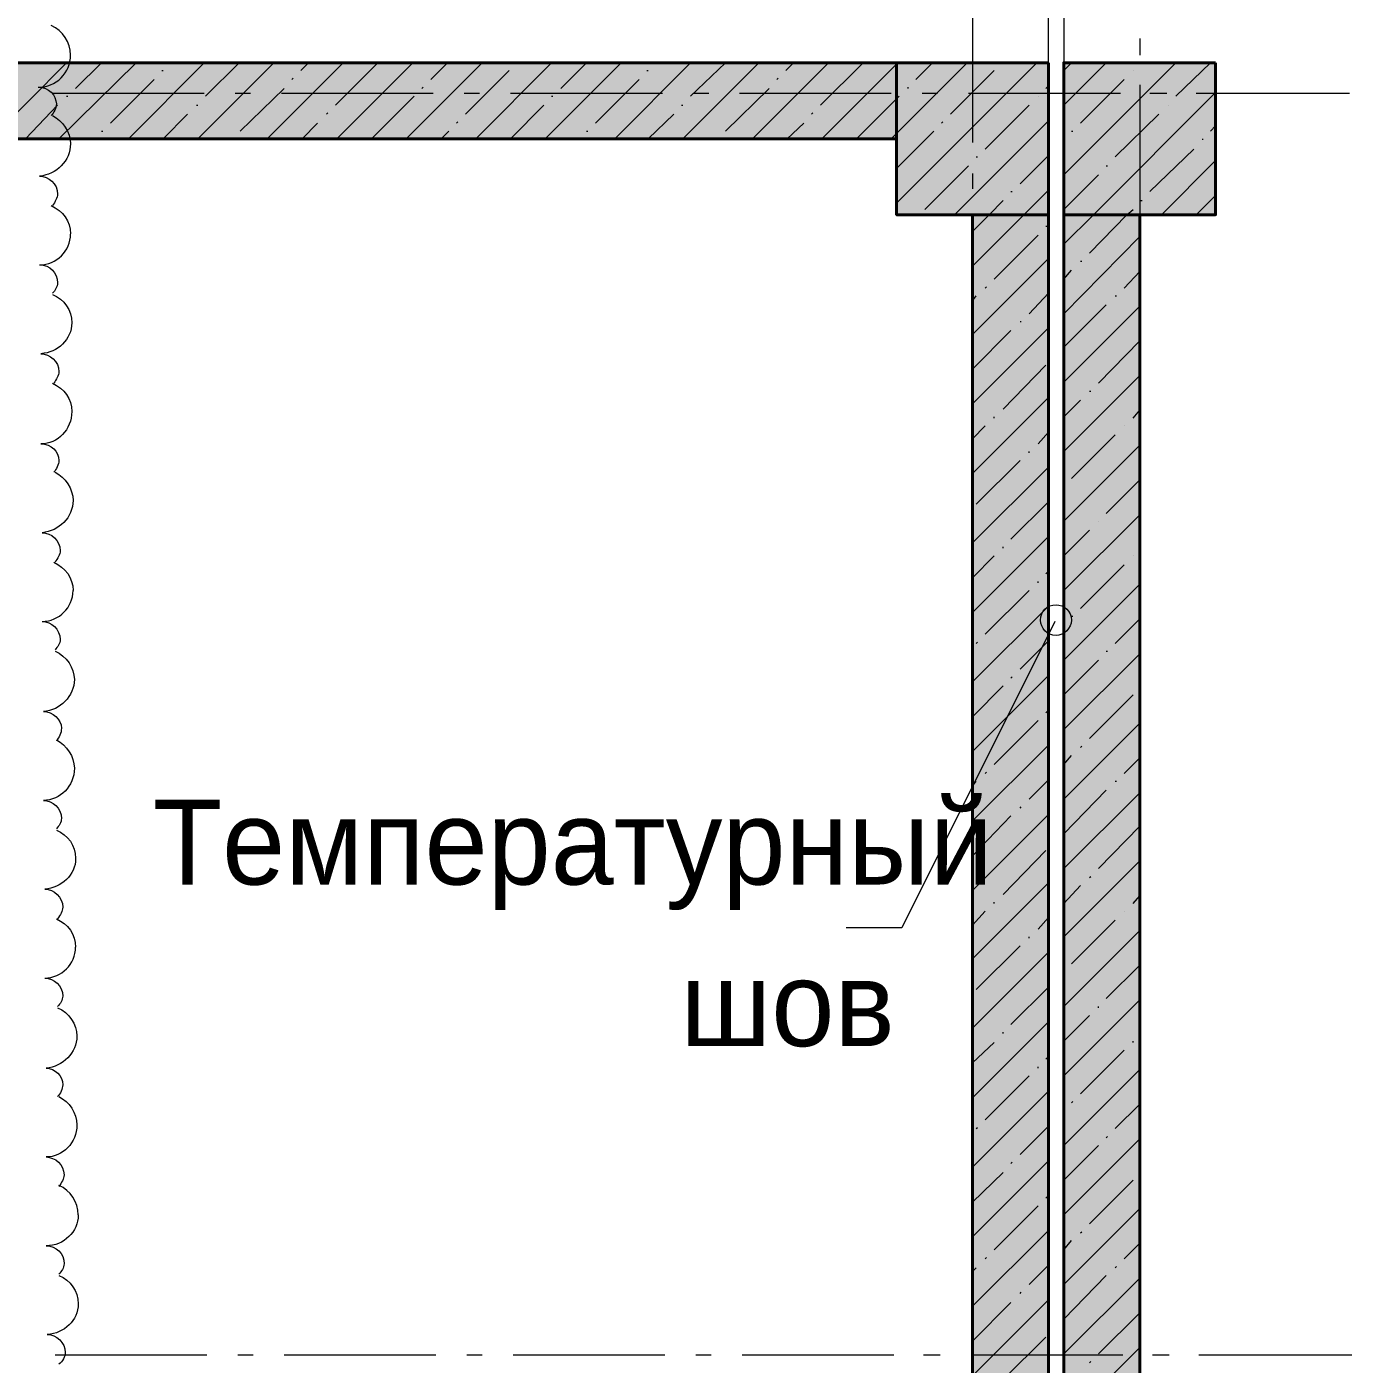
# Model space of a CAD drawing. Header units: millimetres. Extents: x -401725 to 250493, y 305116 to 802890.
# Drawn here: x -375116.258 to -375114.54, y 508977.315 to 508979.047 of the extents above; entities that cross this region are included whole.
import ezdxf

# ---------------------------------------------------------------- set-up
doc = ezdxf.new("R2010")
doc.units = ezdxf.units.MM
doc.layers.add('PDF _Геометрия', color=7, linetype='Continuous', true_color=0x1d1d1d)
doc.layers.add('PDF _Сплошная заливка', color=7, linetype='Continuous', true_color=0xffffff)
doc.layers.add('PDF _Текст', color=7, linetype='Continuous')

msp = doc.modelspace()

# ---------------------------------------------------------------- linework, layer by layer
at = {"layer": 'PDF _Геометрия', "color": 7, "lineweight": 9}
for points in [[(-375112.9664, 508980.8121), (-375114.9146, 508980.8121), (-375114.9146, 508975.8507)], [(-375114.9347, 508975.8505), (-375114.9347, 508980.7136)], [(-375115.0331, 508979.0938), (-375115.0331, 508978.8971)], [(-375114.8164, 508979.0321), (-375114.8164, 508979.0105)], [(-375114.8164, 508978.9721), (-375114.8164, 508978.7755)], [(-375116.0281, 508978.9605), (-375116.2247, 508978.9605)], [(-375115.9681, 508978.9605), (-375115.9881, 508978.9605)], [(-375115.7314, 508978.9605), (-375115.9281, 508978.9605)], [(-375115.6714, 508978.9605), (-375115.6914, 508978.9605)], [(-375115.4347, 508978.9605), (-375115.6314, 508978.9605)], [(-375115.3747, 508978.9605), (-375115.3947, 508978.9605)], [(-375115.1381, 508978.9605), (-375115.3347, 508978.9605)], [(-375115.0781, 508978.9605), (-375115.0981, 508978.9605)], [(-375114.8414, 508978.9605), (-375115.0381, 508978.9605)], [(-375114.7814, 508978.9605), (-375114.8031, 508978.9605)], [(-375114.5447, 508978.9605), (-375114.7431, 508978.9605)], [(-375115.0331, 508978.8571), (-375115.0331, 508978.8371)], [(-375115.0331, 508978.7971), (-375115.0331, 508978.6005)], [(-375114.8164, 508978.7355), (-375114.8164, 508978.7138)], [(-375114.8164, 508978.6755), (-375114.8164, 508978.4788)], [(-375115.0331, 508978.5605), (-375115.0331, 508978.5405)], [(-375115.0331, 508978.5005), (-375115.0331, 508978.3038)], [(-375114.8164, 508978.4388), (-375114.8164, 508978.4188)], [(-375114.8164, 508978.3788), (-375114.8164, 508978.1821)], [(-375114.9264, 508978.2771), (-375115.1247, 508977.8805)], [(-375115.0331, 508978.2655), (-375115.0331, 508978.2438)], [(-375115.0331, 508978.2038), (-375115.0331, 508978.0071)], [(-375114.8164, 508978.1421), (-375114.8164, 508978.1221)], [(-375114.8164, 508978.0821), (-375114.8164, 508977.8855)], [(-375115.0331, 508977.9688), (-375115.0331, 508977.9471)], [(-375115.0331, 508977.9088), (-375115.0331, 508977.7105)], [(-375115.1247, 508977.8805), (-375115.1964, 508977.8805)], [(-375114.8164, 508977.8455), (-375114.8164, 508977.8255)], [(-375114.8164, 508977.7855), (-375114.8164, 508977.5888)], [(-375115.0331, 508977.6721), (-375115.0331, 508977.6505)], [(-375115.0331, 508977.6121), (-375115.0331, 508977.4155)], [(-375114.8164, 508977.5488), (-375114.8164, 508977.5288)], [(-375114.8164, 508977.4888), (-375114.8164, 508977.2921)], [(-375115.0331, 508977.3755), (-375115.0331, 508977.3555)], [(-375116.0247, 508977.3271), (-375116.2214, 508977.3271)], [(-375115.9647, 508977.3271), (-375115.9847, 508977.3271)], [(-375115.7281, 508977.3271), (-375115.9247, 508977.3271)], [(-375115.6681, 508977.3271), (-375115.6881, 508977.3271)], [(-375115.4314, 508977.3271), (-375115.6281, 508977.3271)], [(-375115.3714, 508977.3271), (-375115.3914, 508977.3271)], [(-375115.1347, 508977.3271), (-375115.3314, 508977.3271)], [(-375115.0747, 508977.3271), (-375115.0964, 508977.3271)], [(-375114.8381, 508977.3271), (-375115.0347, 508977.3271)], [(-375114.7781, 508977.3271), (-375114.7997, 508977.3271)], [(-375114.5414, 508977.3271), (-375114.7397, 508977.3271)]]:
    msp.add_lwpolyline(points, dxfattribs=at)
at = {"layer": 'PDF _Геометрия', "color": 1, "lineweight": 9}
msp.add_lwpolyline([(-375116.2431, 508978.9688, 0.42), (-375116.2014, 508979.0105, 0.295427), (-375116.2264, 508979.0488)], format="xyb", dxfattribs=at)
at = {"layer": 'PDF _Геометрия', "color": 7, "lineweight": 40}
for points in [[(-375116.8447, 508978.9021), (-375115.1315, 508978.9021), (-375115.1315, 508979.0004), (-375117.2964, 508979.0004), (-375117.2964, 508978.9021)], [(-375115.0331, 508978.8038), (-375115.0331, 508976.9539)], [(-375115.0331, 508976.8555), (-375115.0331, 508976.0472), (-375114.9347, 508976.0472), (-375114.9347, 508978.8037), (-375115.0331, 508978.8037)]]:
    msp.add_lwpolyline(points, dxfattribs=at)
at = {"layer": 'PDF _Геометрия', "lineweight": 9}
for points in [[(-375116.3047, 508978.9021), (-375116.2064, 508979.0004)], [(-375116.2164, 508978.9021), (-375116.1164, 508979.0004)], [(-375116.1947, 508978.9671), (-375116.1614, 508979.0004)], [(-375116.1264, 508978.9021), (-375116.0281, 508979.0004)], [(-375116.0831, 508978.9905), (-375116.0814, 508978.9905)], [(-375116.0364, 508978.9021), (-375115.9381, 508979.0004)], [(-375116.0264, 508978.9571), (-375115.9831, 508979.0004)], [(-375115.9464, 508978.9021), (-375115.8481, 508979.0004)], [(-375115.9031, 508978.9905), (-375115.8931, 508979.0004)], [(-375115.8581, 508978.9455), (-375115.8031, 508979.0004)], [(-375115.8564, 508978.9021), (-375115.7581, 508979.0004)], [(-375115.7664, 508978.9021), (-375115.6681, 508979.0004)], [(-375115.7347, 508978.9788), (-375115.7131, 508979.0004)], [(-375115.6897, 508978.9338), (-375115.6331, 508978.9904)], [(-375115.6764, 508978.9021), (-375115.5781, 508979.0004)], [(-375115.5864, 508978.9021), (-375115.4881, 508979.0004)], [(-375115.5664, 508978.9671), (-375115.5331, 508979.0004)], [(-375115.4964, 508978.9021), (-375115.3981, 508979.0004)], [(-375115.4547, 508978.9905), (-375115.4531, 508978.9905)], [(-375115.4081, 508978.9021), (-375115.3097, 508979.0004)], [(-375115.3981, 508978.9571), (-375115.3531, 508979.0004)], [(-375115.3181, 508978.9021), (-375115.2197, 508979.0004)], [(-375115.2747, 508978.9905), (-375115.2647, 508979.0004)], [(-375115.2297, 508978.9455), (-375115.1747, 508979.0004)], [(-375115.2281, 508978.9021), (-375115.1314, 508978.9988)], [(-375115.1381, 508978.9021), (-375115.1314, 508978.9088), (-375115.0397, 508979.0004)], [(-375115.1314, 508978.9988), (-375115.1297, 508979.0004)], [(-375115.1314, 508978.8188), (-375114.9497, 508979.0004)], [(-375115.1064, 508978.9788), (-375115.0847, 508979.0004)], [(-375115.0614, 508978.9338), (-375115.0047, 508978.9904)], [(-375114.9147, 508978.9905), (-375114.9047, 508979.0004)], [(-375114.9147, 508978.9455), (-375114.8597, 508979.0004)], [(-375114.9147, 508978.8555), (-375114.7697, 508979.0004)], [(-375114.8247, 508978.9905), (-375114.8247, 508978.9905)], [(-375114.7697, 508978.9571), (-375114.7247, 508979.0004)], [(-375116.1497, 508978.9221), (-375116.0931, 508978.9788)], [(-375115.9147, 508978.9788), (-375115.9131, 508978.9805)], [(-375115.7464, 508978.9671), (-375115.7447, 508978.9688)], [(-375115.5214, 508978.9221), (-375115.4647, 508978.9788)], [(-375115.2864, 508978.9788), (-375115.2847, 508978.9805)], [(-375115.1164, 508978.9671), (-375115.1164, 508978.9688)], [(-375114.9381, 508978.9671), (-375114.9347, 508978.9705)], [(-375114.8931, 508978.9221), (-375114.8364, 508978.9788)], [(-375116.2064, 508978.9571), (-375116.2047, 508978.9571)], [(-375115.9814, 508978.9121), (-375115.9247, 508978.9671)], [(-375115.8114, 508978.9021), (-375115.7564, 508978.9571)], [(-375115.5781, 508978.9571), (-375115.5764, 508978.9571)], [(-375115.3531, 508978.9121), (-375115.2964, 508978.9671)], [(-375115.1831, 508978.9021), (-375115.1314, 508978.9538)], [(-375115.1314, 508978.9538), (-375115.1281, 508978.9571)], [(-375114.9481, 508978.9571), (-375114.9481, 508978.9571)], [(-375114.8764, 508978.8038), (-375114.7181, 508978.9621)], [(-375116.2597, 508978.9021), (-375116.2181, 508978.9454)], [(-375116.0814, 508978.9021), (-375116.0497, 508978.9338)], [(-375116.0381, 508978.9455), (-375116.0364, 508978.9455)], [(-375115.8697, 508978.9338), (-375115.8681, 508978.9355)], [(-375115.6314, 508978.9021), (-375115.5881, 508978.9454)], [(-375115.4531, 508978.9021), (-375115.4197, 508978.9338)], [(-375115.4097, 508978.9455), (-375115.4081, 508978.9455)], [(-375115.2414, 508978.9338), (-375115.2397, 508978.9355)], [(-375115.0164, 508978.8888), (-375114.9597, 508978.9454)], [(-375114.8481, 508978.8788), (-375114.7914, 508978.9338)], [(-375114.7797, 508978.9455), (-375114.7797, 508978.9455)], [(-375115.9014, 508978.9021), (-375115.8814, 508978.9221)], [(-375115.7014, 508978.9221), (-375115.6997, 508978.9238)], [(-375115.2731, 508978.9021), (-375115.2514, 508978.9221)], [(-375115.0731, 508978.9221), (-375115.0714, 508978.9238)], [(-375115.0564, 508978.8038), (-375114.9347, 508978.9254)], [(-375114.7247, 508978.9121), (-375114.7181, 508978.9188)], [(-375116.1614, 508978.9121), (-375116.1597, 508978.9121)], [(-375115.7214, 508978.9021), (-375115.7114, 508978.9121)], [(-375115.5331, 508978.9121), (-375115.5314, 508978.9121)], [(-375115.1314, 508978.8638), (-375115.0831, 508978.9121)], [(-375114.9047, 508978.9121), (-375114.9031, 508978.9121)], [(-375114.7347, 508978.9005), (-375114.7347, 508978.9021)], [(-375114.8031, 508978.8338), (-375114.7464, 508978.8888)], [(-375115.0947, 508978.8105), (-375115.0381, 508978.8671)], [(-375115.0281, 508978.8788), (-375115.0264, 508978.8788)], [(-375114.9714, 508978.8438), (-375114.9347, 508978.8804)], [(-375114.8597, 508978.8671), (-375114.8581, 508978.8671)], [(-375114.7881, 508978.8038), (-375114.7181, 508978.8738)], [(-375114.9147, 508978.8105), (-375114.8697, 508978.8554)], [(-375114.9831, 508978.8338), (-375114.9814, 508978.8338)], [(-375114.9664, 508978.8038), (-375114.9347, 508978.8354)], [(-375114.7431, 508978.8038), (-375114.7181, 508978.8288)], [(-375115.0114, 508978.8038), (-375114.9931, 508978.8221)], [(-375114.8147, 508978.8221), (-375114.8131, 508978.8221)], [(-375115.0331, 508978.7371), (-375114.9664, 508978.8038)], [(-375115.0331, 508978.7821), (-375115.0114, 508978.8038)], [(-375114.9147, 508978.7655), (-375114.8764, 508978.8038)], [(-375114.8814, 508978.7538), (-375114.8331, 508978.8038)], [(-375114.8331, 508978.8038), (-375114.8247, 508978.8105)], [(-375115.0047, 508978.7205), (-375114.9481, 508978.7771)], [(-375114.9381, 508978.7888), (-375114.9364, 508978.7888)], [(-375114.9147, 508978.6755), (-375114.8164, 508978.7754)], [(-375115.0331, 508978.6488), (-375114.9347, 508978.7471)], [(-375114.8931, 508978.7438), (-375114.8914, 508978.7438)], [(-375114.9147, 508978.7205), (-375114.9047, 508978.7321)], [(-375114.8364, 508978.7088), (-375114.8164, 508978.7304)], [(-375115.0164, 508978.7088), (-375115.0147, 508978.7105)], [(-375115.0331, 508978.6921), (-375115.0281, 508978.6988)], [(-375114.9597, 508978.6755), (-375114.9347, 508978.7021)], [(-375114.8481, 508978.6988), (-375114.8464, 508978.6988)], [(-375114.9147, 508978.6321), (-375114.8597, 508978.6871)], [(-375114.9147, 508978.5871), (-375114.8164, 508978.6854)], [(-375115.0331, 508978.5588), (-375114.9347, 508978.6571)], [(-375114.9714, 508978.6655), (-375114.9697, 508978.6655)], [(-375115.0331, 508978.6038), (-375114.9831, 508978.6538)], [(-375114.8697, 508978.5855), (-375114.8164, 508978.6404)], [(-375114.9931, 508978.5521), (-375114.9381, 508978.6088)], [(-375114.9147, 508978.4971), (-375114.8164, 508978.5954)], [(-375114.8814, 508978.5755), (-375114.8797, 508978.5755)], [(-375115.0331, 508978.4688), (-375114.9347, 508978.5671)], [(-375114.9147, 508978.5421), (-375114.8931, 508978.5638)], [(-375115.0047, 508978.5405), (-375115.0047, 508978.5421)], [(-375114.8247, 508978.5405), (-375114.8164, 508978.5505)], [(-375115.0331, 508978.5138), (-375115.0164, 508978.5305)], [(-375114.9481, 508978.5071), (-375114.9347, 508978.5221)], [(-375114.9047, 508978.4621), (-375114.8481, 508978.5188)], [(-375114.8364, 508978.5305), (-375114.8364, 508978.5305)], [(-375114.9147, 508978.4071), (-375114.8164, 508978.5054)], [(-375115.0281, 508978.4288), (-375114.9714, 508978.4854)], [(-375114.9597, 508978.4955), (-375114.9597, 508978.4971)], [(-375115.0331, 508978.3788), (-375114.9347, 508978.4771)], [(-375114.9147, 508978.4521), (-375114.9147, 508978.4521)], [(-375114.8597, 508978.4171), (-375114.8164, 508978.4604)], [(-375114.9831, 508978.3838), (-375114.9347, 508978.4321)], [(-375114.9147, 508978.3171), (-375114.8164, 508978.4154)], [(-375114.8697, 508978.4071), (-375114.8697, 508978.4071)], [(-375115.0331, 508978.2888), (-375114.9347, 508978.3871)], [(-375114.9147, 508978.3621), (-375114.8814, 508978.3954)], [(-375115.0331, 508978.3338), (-375115.0047, 508978.3621)], [(-375114.9931, 508978.3721), (-375114.9931, 508978.3738)], [(-375114.8247, 508978.3621), (-375114.8247, 508978.3621)], [(-375114.8931, 508978.2938), (-375114.8364, 508978.3504)], [(-375114.9481, 508978.3271), (-375114.9481, 508978.3288)], [(-375114.9381, 508978.3388), (-375114.9347, 508978.3421)], [(-375115.0164, 508978.2605), (-375114.9597, 508978.3171)], [(-375114.9147, 508978.2271), (-375114.8164, 508978.3254)], [(-375115.0331, 508978.1988), (-375114.9347, 508978.2971)], [(-375114.9047, 508978.2838), (-375114.9031, 508978.2838)], [(-375114.8481, 508978.2488), (-375114.8164, 508978.2804)], [(-375115.0281, 508978.2488), (-375115.0264, 508978.2505)], [(-375114.9714, 508978.2155), (-375114.9347, 508978.2521)], [(-375114.9147, 508978.1371), (-375114.8164, 508978.2354)], [(-375114.9147, 508978.1821), (-375114.8697, 508978.2271)], [(-375114.8597, 508978.2388), (-375114.8581, 508978.2388)], [(-375115.0331, 508978.1088), (-375114.9347, 508978.2071)], [(-375114.9831, 508978.2038), (-375114.9814, 508978.2055)], [(-375115.0331, 508978.1538), (-375114.9931, 508978.1938)], [(-375114.8814, 508978.1255), (-375114.8247, 508978.1821)], [(-375114.9381, 508978.1588), (-375114.9364, 508978.1605)], [(-375115.0047, 508978.0921), (-375114.9481, 508978.1488)], [(-375114.9147, 508978.0471), (-375114.8164, 508978.1454)], [(-375115.0331, 508978.0188), (-375114.9347, 508978.1171)], [(-375114.9147, 508978.0921), (-375114.9047, 508978.1038)], [(-375114.8931, 508978.1138), (-375114.8914, 508978.1155)], [(-375114.8364, 508978.0805), (-375114.8164, 508978.1005)], [(-375115.0331, 508978.0638), (-375115.0281, 508978.0705)], [(-375115.0164, 508978.0805), (-375115.0147, 508978.0821)], [(-375114.9597, 508978.0471), (-375114.9347, 508978.0721)], [(-375114.8481, 508978.0705), (-375114.8464, 508978.0705)], [(-375114.9147, 508978.0021), (-375114.8597, 508978.0588)], [(-375114.9147, 508977.9571), (-375114.8164, 508978.0554)], [(-375114.9714, 508978.0355), (-375114.9697, 508978.0371)], [(-375115.0331, 508977.9288), (-375114.9347, 508978.0271)], [(-375115.0331, 508977.9738), (-375114.9831, 508978.0254)], [(-375114.8697, 508977.9571), (-375114.8164, 508978.0121)], [(-375114.9931, 508977.9238), (-375114.9381, 508977.9804)], [(-375114.9147, 508977.8688), (-375114.8164, 508977.9671)], [(-375114.8814, 508977.9455), (-375114.8797, 508977.9471)], [(-375115.0331, 508977.8405), (-375114.9347, 508977.9388)], [(-375114.9147, 508977.9121), (-375114.8931, 508977.9355)], [(-375115.0047, 508977.9121), (-375115.0047, 508977.9138)], [(-375114.8247, 508977.9121), (-375114.8164, 508977.9221)], [(-375115.0331, 508977.8838), (-375115.0164, 508977.9021)], [(-375114.9481, 508977.8788), (-375114.9347, 508977.8938)], [(-375114.8364, 508977.9021), (-375114.8364, 508977.9021)], [(-375114.9147, 508977.7788), (-375114.8164, 508977.8771)], [(-375114.9047, 508977.8338), (-375114.8481, 508977.8904)], [(-375114.9597, 508977.8671), (-375114.9597, 508977.8688)], [(-375115.0331, 508977.7505), (-375114.9347, 508977.8488)], [(-375115.0281, 508977.8005), (-375114.9714, 508977.8571)], [(-375114.8597, 508977.7888), (-375114.8164, 508977.8321)], [(-375114.9147, 508977.8238), (-375114.9147, 508977.8238)], [(-375114.9831, 508977.7555), (-375114.9347, 508977.8038)], [(-375114.9147, 508977.6888), (-375114.8164, 508977.7871)], [(-375114.8697, 508977.7771), (-375114.8697, 508977.7788)], [(-375115.0331, 508977.6605), (-375114.9347, 508977.7588)], [(-375114.9147, 508977.7338), (-375114.8814, 508977.7671)], [(-375114.9931, 508977.7438), (-375114.9931, 508977.7455)], [(-375115.0331, 508977.7055), (-375115.0047, 508977.7321)], [(-375114.8931, 508977.6655), (-375114.8364, 508977.7221)], [(-375114.8247, 508977.7321), (-375114.8247, 508977.7338)], [(-375114.9381, 508977.7105), (-375114.9347, 508977.7138)], [(-375115.0164, 508977.6321), (-375114.9597, 508977.6888)], [(-375114.9481, 508977.6988), (-375114.9481, 508977.7005)], [(-375114.9147, 508977.5988), (-375114.8164, 508977.6971)], [(-375115.0331, 508977.5705), (-375114.9347, 508977.6688)], [(-375114.9047, 508977.6538), (-375114.9031, 508977.6555)], [(-375114.8481, 508977.6205), (-375114.8164, 508977.6521)], [(-375115.0281, 508977.6205), (-375115.0264, 508977.6221)], [(-375114.9714, 508977.5871), (-375114.9347, 508977.6238)], [(-375114.9147, 508977.5088), (-375114.8164, 508977.6071)], [(-375114.8597, 508977.6088), (-375114.8581, 508977.6105)], [(-375114.9147, 508977.5538), (-375114.8697, 508977.5988)], [(-375115.0331, 508977.4805), (-375114.9347, 508977.5788)], [(-375114.9831, 508977.5755), (-375114.9814, 508977.5771)], [(-375115.0331, 508977.5255), (-375114.9931, 508977.5638)], [(-375114.8814, 508977.4971), (-375114.8247, 508977.5538)], [(-375114.9381, 508977.5305), (-375114.9364, 508977.5321)], [(-375115.0047, 508977.4638), (-375114.9481, 508977.5204)], [(-375114.9147, 508977.4188), (-375114.8164, 508977.5171)], [(-375115.0331, 508977.3905), (-375114.9347, 508977.4888)], [(-375114.8931, 508977.4855), (-375114.8914, 508977.4871)], [(-375114.9147, 508977.4638), (-375114.9047, 508977.4755)], [(-375114.8364, 508977.4521), (-375114.8164, 508977.4721)], [(-375115.0164, 508977.4521), (-375115.0147, 508977.4538)], [(-375114.9597, 508977.4188), (-375114.9347, 508977.4438)], [(-375115.0331, 508977.4355), (-375115.0281, 508977.4405)], [(-375114.9147, 508977.3738), (-375114.8597, 508977.4304)], [(-375114.9147, 508977.3288), (-375114.8164, 508977.4271)], [(-375114.8481, 508977.4405), (-375114.8464, 508977.4421)], [(-375114.9714, 508977.4071), (-375114.9697, 508977.4088)], [(-375115.0331, 508977.3005), (-375114.9347, 508977.3988)], [(-375115.0331, 508977.3455), (-375114.9831, 508977.3954)], [(-375114.8697, 508977.3288), (-375114.8164, 508977.3821)], [(-375114.9931, 508977.2955), (-375114.9381, 508977.3504)], [(-375114.9147, 508977.2388), (-375114.8164, 508977.3371)], [(-375114.8814, 508977.3171), (-375114.8797, 508977.3188)]]:
    msp.add_lwpolyline(points, dxfattribs=at)
at = {"layer": 'PDF _Геометрия', "color": 7, "lineweight": 40}
for points in [[(-375114.9347, 508979.0004), (-375115.1314, 508979.0004), (-375115.1314, 508978.8038), (-375114.9347, 508978.8038)], [(-375114.7181, 508979.0004), (-375114.9147, 508979.0004), (-375114.9147, 508978.8038), (-375114.7181, 508978.8038)], [(-375114.9147, 508978.8038), (-375114.9147, 508976.0472), (-375114.8164, 508976.0472), (-375114.8164, 508978.8038)]]:
    msp.add_lwpolyline(points, close=True, dxfattribs=at)
at = {"layer": 'PDF _Геометрия', "color": 1, "lineweight": 9}
for points in [[(-375116.2431, 508978.9688), (-375116.2431, 508978.9688)], [(-375116.2414, 508978.7388), (-375116.2414, 508978.7388)], [(-375116.2397, 508978.5071), (-375116.2397, 508978.5071)], [(-375116.2331, 508977.4688), (-375116.2331, 508977.4688)]]:
    msp.add_lwpolyline(points, dxfattribs=at)
for centre, radius, start, end in [((-375116.2419, 508978.7793), 0.0406, 270.7811, 359.2189), ((-375116.2386, 508978.3177), 0.0406, 270.7811, 359.2189), ((-375116.2353, 508977.856), 0.0406, 270.7811, 359.2189), ((-375116.2335, 508977.5086), 0.0421, 0.1942, 66.0284)]:
    msp.add_arc(centre, radius, start, end, dxfattribs=at)
for points in [[(-375116.2431, 508978.9688), (-375116.2297, 508978.9688), (-375116.2197, 508978.9588), (-375116.2197, 508978.9471)], [(-375116.2197, 508978.9471), (-375116.2197, 508978.9421), (-375116.2231, 508978.9355), (-375116.2264, 508978.9321)], [(-375116.2247, 508978.9321), (-375116.2114, 508978.9255), (-375116.2014, 508978.9105), (-375116.2014, 508978.8955)], [(-375116.2014, 508978.8955), (-375116.2014, 508978.8738), (-375116.2197, 508978.8555), (-375116.2414, 508978.8538)], [(-375116.2414, 508978.8538), (-375116.2297, 508978.8538), (-375116.2181, 508978.8438), (-375116.2181, 508978.8305)], [(-375116.2181, 508978.8305), (-375116.2181, 508978.8255), (-375116.2214, 508978.8205), (-375116.2247, 508978.8155)], [(-375116.2264, 508978.8155), (-375116.2114, 508978.8088), (-375116.2014, 508978.7955), (-375116.2014, 508978.7788)], [(-375116.2414, 508978.7388), (-375116.2281, 508978.7388), (-375116.2181, 508978.7288), (-375116.2181, 508978.7155)], [(-375116.2181, 508978.7155), (-375116.2181, 508978.7105), (-375116.2214, 508978.7055), (-375116.2247, 508978.7021)], [(-375116.2247, 508978.7005), (-375116.2097, 508978.6938), (-375116.1997, 508978.6805), (-375116.1997, 508978.6638)], [(-375116.1997, 508978.6638), (-375116.1997, 508978.6421), (-375116.2181, 508978.6255), (-375116.2397, 508978.6238)], [(-375116.2397, 508978.6238), (-375116.2281, 508978.6238), (-375116.2164, 508978.6138), (-375116.2164, 508978.6005)], [(-375116.2164, 508978.6005), (-375116.2164, 508978.5955), (-375116.2197, 508978.5905), (-375116.2231, 508978.5855)], [(-375116.2247, 508978.5855), (-375116.2097, 508978.5788), (-375116.1997, 508978.5655), (-375116.1997, 508978.5488)], [(-375116.1997, 508978.5488), (-375116.1997, 508978.5255), (-375116.2181, 508978.5071), (-375116.2397, 508978.5071)], [(-375116.2397, 508978.5071), (-375116.2264, 508978.5071), (-375116.2164, 508978.4971), (-375116.2164, 508978.4855)], [(-375116.2164, 508978.4855), (-375116.2164, 508978.4805), (-375116.2197, 508978.4738), (-375116.2231, 508978.4705)], [(-375116.2214, 508978.4705), (-375116.2081, 508978.4638), (-375116.1981, 508978.4488), (-375116.1981, 508978.4338)], [(-375116.1981, 508978.4338), (-375116.1981, 508978.4121), (-375116.2164, 508978.3938), (-375116.2381, 508978.3921)], [(-375116.2381, 508978.3921), (-375116.2264, 508978.3921), (-375116.2147, 508978.3821), (-375116.2147, 508978.3688)], [(-375116.2147, 508978.3688), (-375116.2147, 508978.3638), (-375116.2181, 508978.3588), (-375116.2214, 508978.3538)], [(-375116.2231, 508978.3538), (-375116.2081, 508978.3471), (-375116.1981, 508978.3338), (-375116.1981, 508978.3171)], [(-375116.2381, 508978.2771), (-375116.2264, 508978.2771), (-375116.2147, 508978.2671), (-375116.2147, 508978.2538)], [(-375116.2147, 508978.2538), (-375116.2147, 508978.2488), (-375116.2181, 508978.2438), (-375116.2214, 508978.2405)], [(-375116.2214, 508978.2388), (-375116.2064, 508978.2321), (-375116.1964, 508978.2171), (-375116.1964, 508978.2021)], [(-375116.1964, 508978.2021), (-375116.1964, 508978.1805), (-375116.2147, 508978.1621), (-375116.2364, 508978.1605)], [(-375116.2364, 508978.1605), (-375116.2247, 508978.1605), (-375116.2131, 508978.1505), (-375116.2131, 508978.1388)], [(-375116.2131, 508978.1388), (-375116.2131, 508978.1321), (-375116.2164, 508978.1271), (-375116.2197, 508978.1221)], [(-375116.2197, 508978.1238), (-375116.2064, 508978.1171), (-375116.1964, 508978.1021), (-375116.1964, 508978.0871)], [(-375116.1964, 508978.0871), (-375116.1964, 508978.0638), (-375116.2147, 508978.0455), (-375116.2364, 508978.0455)], [(-375116.2364, 508978.0455), (-375116.2247, 508978.0455), (-375116.2131, 508978.0355), (-375116.2131, 508978.0221)], [(-375116.2131, 508978.0221), (-375116.2131, 508978.0171), (-375116.2164, 508978.0121), (-375116.2197, 508978.0088)], [(-375116.2197, 508978.0071), (-375116.2047, 508978.0005), (-375116.1947, 508977.9871), (-375116.1947, 508977.9705)], [(-375116.1947, 508977.9705), (-375116.1947, 508977.9488), (-375116.2131, 508977.9321), (-375116.2347, 508977.9305)], [(-375116.2347, 508977.9305), (-375116.2231, 508977.9305), (-375116.2114, 508977.9205), (-375116.2114, 508977.9071)], [(-375116.2114, 508977.9071), (-375116.2114, 508977.9021), (-375116.2147, 508977.8971), (-375116.2181, 508977.8921)], [(-375116.2197, 508977.8921), (-375116.2047, 508977.8855), (-375116.1947, 508977.8721), (-375116.1947, 508977.8555)], [(-375116.2347, 508977.8155), (-375116.2231, 508977.8155), (-375116.2114, 508977.8055), (-375116.2114, 508977.7921)], [(-375116.2114, 508977.7921), (-375116.2114, 508977.7871), (-375116.2147, 508977.7821), (-375116.2181, 508977.7788)], [(-375116.2181, 508977.7771), (-375116.2031, 508977.7705), (-375116.1931, 508977.7555), (-375116.1931, 508977.7405)], [(-375116.1931, 508977.7405), (-375116.1931, 508977.7188), (-375116.2114, 508977.7005), (-375116.2331, 508977.6988)], [(-375116.2331, 508977.6988), (-375116.2214, 508977.6988), (-375116.2114, 508977.6888), (-375116.2114, 508977.6771)], [(-375116.2114, 508977.6771), (-375116.2114, 508977.6721), (-375116.2147, 508977.6655), (-375116.2181, 508977.6621)], [(-375116.2164, 508977.6621), (-375116.2031, 508977.6555), (-375116.1931, 508977.6405), (-375116.1931, 508977.6255)], [(-375116.1931, 508977.6255), (-375116.1931, 508977.6021), (-375116.2114, 508977.5838), (-375116.2331, 508977.5838)], [(-375116.2331, 508977.5838), (-375116.2214, 508977.5838), (-375116.2097, 508977.5738), (-375116.2097, 508977.5605)], [(-375116.2097, 508977.5605), (-375116.2097, 508977.5555), (-375116.2131, 508977.5505), (-375116.2164, 508977.5455)], [(-375116.1914, 508977.5088), (-375116.1914, 508977.4871), (-375116.2097, 508977.4688), (-375116.2331, 508977.4688)], [(-375116.2331, 508977.4688), (-375116.2197, 508977.4688), (-375116.2097, 508977.4588), (-375116.2097, 508977.4455)], [(-375116.2097, 508977.4455), (-375116.2097, 508977.4405), (-375116.2131, 508977.4355), (-375116.2164, 508977.4321)], [(-375116.2164, 508977.4305), (-375116.2014, 508977.4238), (-375116.1914, 508977.4105), (-375116.1914, 508977.3938)], [(-375116.1914, 508977.3938), (-375116.1914, 508977.3721), (-375116.2097, 508977.3555), (-375116.2314, 508977.3538)], [(-375116.2314, 508977.3538), (-375116.2197, 508977.3538), (-375116.2081, 508977.3438), (-375116.2081, 508977.3305)], [(-375116.2081, 508977.3305), (-375116.2081, 508977.3255), (-375116.2114, 508977.3188), (-375116.2164, 508977.3155)]]:
    msp.add_open_spline(points, degree=3, dxfattribs=at)
at = {"layer": 'PDF _Геометрия', "color": 7, "lineweight": 5}
for points in [[(-375114.9447, 508978.2788), (-375114.9447, 508978.2905), (-375114.9364, 508978.2988), (-375114.9247, 508978.2988)], [(-375114.9247, 508978.2988), (-375114.9147, 508978.2988), (-375114.9047, 508978.2905), (-375114.9047, 508978.2788)], [(-375114.9247, 508978.2588), (-375114.9364, 508978.2588), (-375114.9447, 508978.2688), (-375114.9447, 508978.2788)], [(-375114.9047, 508978.2788), (-375114.9047, 508978.2688), (-375114.9147, 508978.2588), (-375114.9247, 508978.2588)]]:
    msp.add_open_spline(points, degree=3, dxfattribs=at)
at = {"layer": 'PDF _Геометрия', "color": 7, "lineweight": 9}
for points in [[(-375114.9447, 508978.2788), (-375114.9447, 508978.2905), (-375114.9364, 508978.2988), (-375114.9247, 508978.2988)], [(-375114.9247, 508978.2988), (-375114.9147, 508978.2988), (-375114.9047, 508978.2905), (-375114.9047, 508978.2788)], [(-375114.9247, 508978.2588), (-375114.9364, 508978.2588), (-375114.9447, 508978.2688), (-375114.9447, 508978.2788)], [(-375114.9047, 508978.2788), (-375114.9047, 508978.2688), (-375114.9147, 508978.2588), (-375114.9247, 508978.2588)]]:
    msp.add_open_spline(points, degree=3, dxfattribs=at)
at = {"layer": 'PDF _Сплошная заливка', "lineweight": 5, "transparency": 33554559}
for points in [[(-375117.2972, 508979.0009), (-375117.2972, 508978.9026), (-375115.1323, 508979.0009), (-375115.1323, 508978.9026)], [(-375115.1323, 508979.0009), (-375115.1323, 508978.8043), (-375114.9356, 508979.0009), (-375114.9356, 508978.8043)], [(-375114.9156, 508979.0009), (-375114.9156, 508978.8043), (-375114.719, 508979.0009), (-375114.719, 508978.8043)], [(-375115.0339, 508978.8043), (-375115.0339, 508976.0477), (-375114.9356, 508978.8043), (-375114.9356, 508976.0477)], [(-375114.9156, 508978.8043), (-375114.9156, 508976.0477), (-375114.8173, 508978.8043), (-375114.8173, 508976.0477)]]:
    msp.add_solid(points, dxfattribs=at)

# ---------------------------------------------------------------- texts
at = {"layer": 'PDF _Текст', "attachment_point": 4, "style": ''}
for s, insert, char_height in [('Температурный', (-375116.0947, 508977.9749), 0.109859), ('шов', (-375115.4114, 508977.7815), 0.10986)]:
    msp.add_mtext(s, dxfattribs=dict(at, insert=insert, char_height=char_height))

doc.saveas('drawing.dxf')
